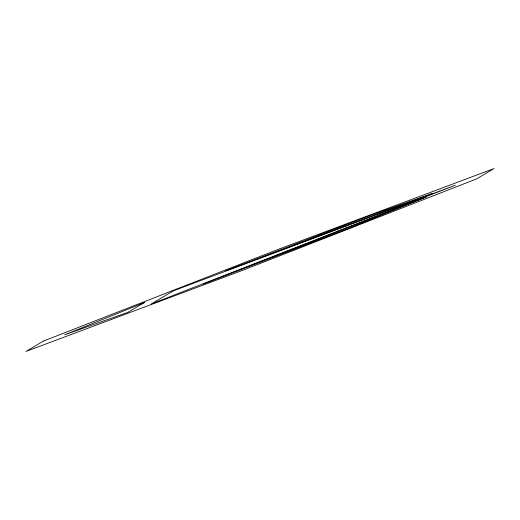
<?xml version="1.0" encoding="UTF-8"?>
<svg xmlns="http://www.w3.org/2000/svg" width="520" height="520" viewBox="0 0 520 520"><rect width="100%" height="100%" fill="white"/><g stroke="black" fill="none" stroke-linecap="round" stroke-linejoin="round"><path stroke-width="0.78" d="M43.27 341.146L26 351.423L242.73 270.276L476.729 178.854L494 168.578L277.271 249.724L43.27 341.146M144.553 302.458L128.083 312.253L64.681 334.782L144.553 302.458M173.563 290.713L151.119 304.07L455.319 185.218L173.563 290.713M426.303 196.963L346.437 229.287L203.164 284.141L426.303 196.963M368.882 215.93L225.608 270.784L432.282 193.401L368.882 215.93"/></g></svg>
